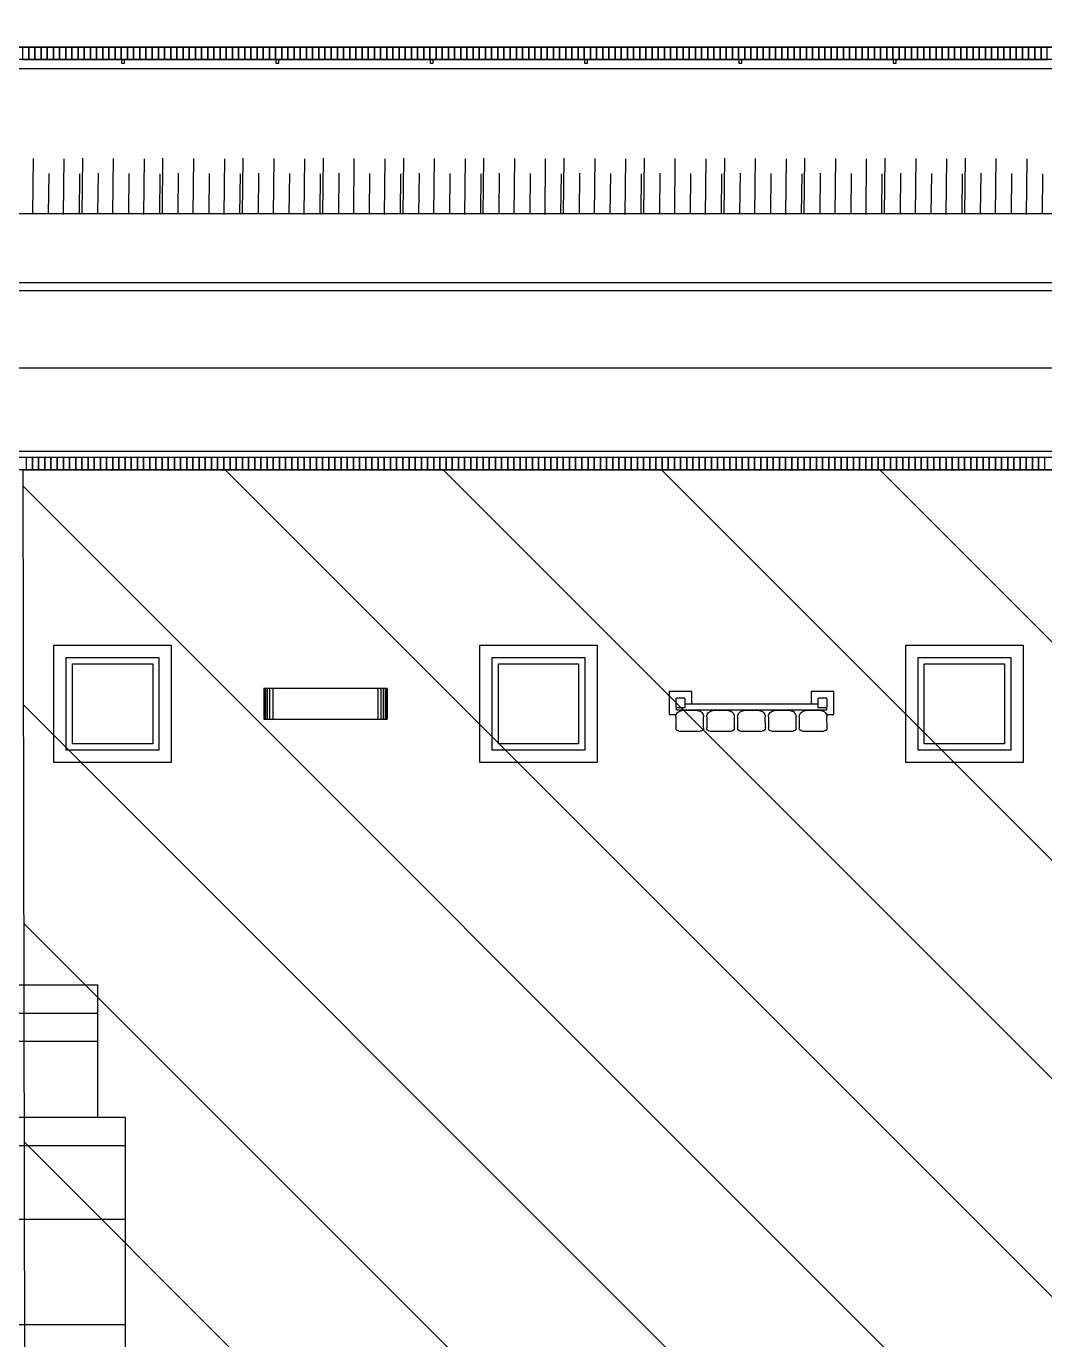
# Model space of a CAD drawing. Header units: inches. Extents: x 542650 to 544515, y 9574150 to 9574595.
# Drawn here: x 544399.47 to 544415.97, y 9574538.62 to 9574559.89 of the extents above; entities that cross this region are included whole.
import ezdxf

# ---------------------------------------------------------------- set-up
doc = ezdxf.new("R2010")
doc.units = ezdxf.units.IN
doc.header["$MEASUREMENT"] = 0
doc.layers.add('I-ARQ', color=8, linetype='Continuous')
doc.layers.add('SANIT', color=3, linetype='Continuous')

# ---------------------------------------------------------------- blocks, each defined once
blk = doc.blocks.new('BL COBERTA')
at = {"layer": 'I-ARQ'}
for p, q in [((464539.9, 9295954.287), (464563.7, 9295954.287)), ((464560.345, 9295888.837), (464560.345, 9295954.287)), ((464562.053, 9295888.837), (464562.053, 9295954.287)), ((464563.249, 9295888.837), (464563.249, 9295954.287)), ((464563.7, 9295954.287), (464563.7, 9295888.837)), ((464563.7, 9295953.837), (464565.85, 9295953.837)), ((464564.938, 9295889.286), (464564.938, 9295953.837)), ((464565.393, 9295889.286), (464565.393, 9295953.837)), ((464565.85, 9295889.287), (464565.85, 9295953.837))]:
    blk.add_line(p, q, dxfattribs=at)
blk = doc.blocks.new('TALUDE 02')
at = {"layer": 'I-ARQ'}
for p, q in [((-0.243, -0.013), (-0.253, 0.89)), ((0.257, -0.007), (0.247, 0.895)), ((0.757, -0.001), (0.747, 0.901)), ((-0.5, -0.006), (-0.507, 0.645)), ((0, 0), (-0.007, 0.651)), ((0.5, 0.006), (0.493, 0.657))]:
    blk.add_line(p, q, dxfattribs=at)
blk = doc.blocks.new('A$C14C97071')
at = {"layer": 'I-ARQ'}
for p, q in [((0, 0.5), (0, 0)), ((0.01, 0), (0.01, 0.5)), ((0.03, 0), (0.03, 0.5)), ((0.06, 0), (0.06, 0.5)), ((0.1, 0), (0.1, 0.5)), ((0.15, 0), (0.15, 0.5)), ((1.85, 0), (1.85, 0.5)), ((1.9, 0), (1.9, 0.5)), ((1.94, 0), (1.94, 0.5)), ((1.97, 0), (1.97, 0.5)), ((1.99, 0), (1.99, 0.5)), ((2, 0.5), (2, 0)), ((2, 0.5), (2, 0))]:
    blk.add_line(p, q, dxfattribs=at)
blk.add_lwpolyline([(0, 0.5), (2, 0.5), (2, 0), (0, 0)], close=True, dxfattribs=at)
blk = doc.blocks.new('l1')
at = {"layer": 'I-ARQ'}
for p, q in [((-0.125, 0), (0.125, 0)), ((-0.05, 0), (-0.05, 0.01)), ((0.05, 0), (0.05, 0.01)), ((-0.225, -0.28), (-0.223, -0.099)), ((0.225, -0.1), (0.225, -0.28)), ((0.175, -0.33), (-0.175, -0.33))]:
    blk.add_line(p, q, dxfattribs=at)
blk.add_lwpolyline([(-0.05, 0.01), (0.05, 0.01)], dxfattribs=at)
for centre, radius, start, end in [((-0.125, -0.097), 0.0972, 89.731, 181.1149), ((0.125, -0.1), 0.1, 0.0001, 90.0001), ((-0.175, -0.28), 0.05, 180.0001, 270.0001), ((0.175, -0.28), 0.05, 270.0001, 0.0001)]:
    blk.add_arc(centre, radius, start, end, dxfattribs=at)
blk = doc.blocks.new('A$C15EC5D6D')
at = {"layer": 'I-ARQ'}
for points in [[(0.269, 2.551), (0.269, 2.67), (0.641, 2.67), (0.641, 2.3), (0.44, 2.3)], [(0.44, 0.37), (0.641, 0.37), (0.641, 0), (0.269, 0), (0.269, 0.118)]]:
    blk.add_lwpolyline(points, dxfattribs=at)
for points in [[(0.39, 2.41), (0.38, 2.42), (0.38, 2.55), (0.39, 2.56), (0.52, 2.56), (0.53, 2.55), (0.53, 2.42), (0.52, 2.41), (0.44, 2.41)], [(0.38, 2.55), (0.34, 2.55), (0.34, 0.12), (0.38, 0.12), (0.38, 0.26), (0.44, 0.26), (0.44, 2.41), (0.38, 2.41)], [(0.38, 0.25), (0.39, 0.26), (0.44, 0.26), (0.52, 0.26), (0.53, 0.25), (0.53, 0.12), (0.52, 0.11), (0.39, 0.11), (0.38, 0.12)]]:
    blk.add_lwpolyline(points, close=True, dxfattribs=at)
at = {"layer": 'I-ARQ', "rotation": 270}
for p in [(0.33, 2.335), (0.33, 1.835), (0.33, 1.335), (0.33, 0.835), (0.33, 0.335)]:
    blk.add_blockref('l1', p, dxfattribs=at)
blk = doc.blocks.new('CERCA')
blk.add_lwpolyline([(-0.025, 0), (0.025, 0), (0.025, -0.06), (-0.025, -0.06)], close=True)
blk = doc.blocks.new('PISO TIJOLINHO')
at = {"layer": 'I-ARQ'}
blk.add_lwpolyline([(-0.05, 0), (-0.05, 0.2), (0.05, 0.2), (0.05, 0)], close=True, dxfattribs=at)
blk = doc.blocks.new('BL PRAÇA')
at = {"layer": 'I-ARQ'}
for p, q in [((464470.316, 9296025.139), (464470.316, 9295889.644)), ((464470.516, 9296024.938), (464470.516, 9295889.407)), ((464467.816, 9296021.999), (464467.816, 9295890.228)), ((464463.666, 9296008.031), (464463.666, 9295908.031)), ((464463.866, 9296008.031), (464463.866, 9295908.031)), ((464463.966, 9296008.031), (464463.966, 9295908.031)), ((464465.316, 9296007.956), (464465.316, 9295897.468)), ((464466.566, 9296007.925), (464466.566, 9295897.468)), ((464466.696, 9296007.925), (464466.696, 9295897.468))]:
    blk.add_line(p, q, dxfattribs=at)
for points in [[(464418.306, 9295898.619), (464371.786, 9295906.647), (464368.831, 9296025.977), (464470.316, 9296025.139), (464470.316, 9295889.644), (464428.161, 9295896.919)], [(464371.933, 9295906.774), (464368.985, 9296025.826), (464470.166, 9296024.99), (464470.166, 9295889.822)], [(464418.332, 9295898.767), (464371.933, 9295906.774), (464368.985, 9296025.826), (464470.166, 9296024.99), (464470.166, 9295889.822), (464428.186, 9295897.066)]]:
    blk.add_lwpolyline(points, dxfattribs=at)
blk.add_lwpolyline([(464402.925, 9295918, -0.22074), (464380.66, 9295917.946, -0.071297), (464379.065, 9295918.979, -0.143294), (464377.036, 9295922.149, -0.071289), (464376.766, 9295924.031), (464376.766, 9296008.031, -0.405192), (464386.167, 9296017.726), (464454.256, 9296017.727, -0.405471), (464463.666, 9296008.031), (464463.666, 9295908.031, -0.292611), (464459.772, 9295901.946, -0.170288), (464454.651, 9295901.46, -0.170293), (464450.348, 9295904.278, 0.384147), (464439.642, 9295906.268, 0.384145), (464436.554, 9295895.825), (464428.023, 9295897.297), (464427.929, 9295896.755), (464470.516, 9295889.407), (464470.516, 9296024.938), (464472.366, 9296024.931)], format="xyb", dxfattribs=at)
for points in [[(464460.826, 9295993.947), (464458.926, 9295993.947), (464458.926, 9295992.047), (464460.826, 9295992.047)], [(464460.626, 9295993.747), (464459.126, 9295993.747), (464459.126, 9295992.247), (464460.626, 9295992.247)], [(464460.526, 9295993.647), (464459.226, 9295993.647), (464459.226, 9295992.347), (464460.526, 9295992.347)], [(464460.826, 9295987.047), (464458.926, 9295987.047), (464458.926, 9295985.147), (464460.826, 9295985.147)], [(464460.626, 9295986.847), (464459.126, 9295986.847), (464459.126, 9295985.347), (464460.626, 9295985.347)], [(464460.526, 9295986.747), (464459.226, 9295986.747), (464459.226, 9295985.447), (464460.526, 9295985.447)], [(464460.826, 9295980.147), (464458.926, 9295980.147), (464458.926, 9295978.247), (464460.826, 9295978.247)], [(464460.626, 9295979.947), (464459.126, 9295979.947), (464459.126, 9295978.447), (464460.626, 9295978.447)], [(464460.526, 9295979.847), (464459.226, 9295979.847), (464459.226, 9295978.547), (464460.526, 9295978.547)]]:
    blk.add_lwpolyline(points, close=True, dxfattribs=at)
for name, p, rotation in [('PISO TIJOLINHO', (464463.666, 9295994.249), 269.9999999976321), ('PISO TIJOLINHO', (464463.666, 9295994.149), 269.9999999976321), ('TALUDE 02', (464467.816, 9295993.76), 270.000115669364), ('PISO TIJOLINHO', (464470.516, 9295994.288), 90.00011566799358), ('PISO TIJOLINHO', (464470.516, 9295994.188), 90.00011566799358), ('PISO TIJOLINHO', (464463.666, 9295994.049), 269.9999999976321), ('PISO TIJOLINHO', (464463.666, 9295993.949), 269.9999999976321), ('PISO TIJOLINHO', (464470.516, 9295994.088), 90.00011566799358), ('PISO TIJOLINHO', (464470.516, 9295993.988), 90.00011566799358), ('PISO TIJOLINHO', (464463.666, 9295993.849), 269.9999999976321), ('PISO TIJOLINHO', (464463.666, 9295993.749), 269.9999999976321), ('PISO TIJOLINHO', (464470.516, 9295993.888), 90.00011566799358), ('PISO TIJOLINHO', (464470.516, 9295993.788), 90.00011566799358), ('PISO TIJOLINHO', (464463.666, 9295993.649), 269.9999999976321), ('PISO TIJOLINHO', (464463.666, 9295993.549), 269.9999999976321), ('PISO TIJOLINHO', (464470.516, 9295993.688), 90.00011566799358), ('PISO TIJOLINHO', (464470.516, 9295993.588), 90.00011566799358), ('PISO TIJOLINHO', (464463.666, 9295993.449), 269.9999999976321), ('PISO TIJOLINHO', (464463.666, 9295993.349), 269.9999999976321), ('PISO TIJOLINHO', (464470.516, 9295993.488), 90.00011566799358), ('PISO TIJOLINHO', (464470.516, 9295993.388), 90.00011566799358), ('PISO TIJOLINHO', (464470.516, 9295993.288), 90.00011566799358), ('PISO TIJOLINHO', (464463.666, 9295993.249), 269.9999999976321), ('PISO TIJOLINHO', (464463.666, 9295993.149), 269.9999999976321), ('PISO TIJOLINHO', (464470.516, 9295993.188), 90.00011566799358), ('PISO TIJOLINHO', (464470.516, 9295993.088), 90.00011566799358), ('PISO TIJOLINHO', (464463.666, 9295993.049), 269.9999999976321), ('PISO TIJOLINHO', (464463.666, 9295992.949), 269.9999999976321), ('TALUDE 02', (464467.816, 9295992.46), 270.000115669364), ('PISO TIJOLINHO', (464470.516, 9295992.988), 90.00011566799358), ('PISO TIJOLINHO', (464470.516, 9295992.888), 90.00011566799358), ('PISO TIJOLINHO', (464463.666, 9295992.849), 269.9999999976321), ('PISO TIJOLINHO', (464463.666, 9295992.749), 269.9999999976321), ('PISO TIJOLINHO', (464463.666, 9295992.649), 269.9999999976321), ('PISO TIJOLINHO', (464470.516, 9295992.788), 90.00011566799358), ('PISO TIJOLINHO', (464470.516, 9295992.688), 90.00011566799358), ('PISO TIJOLINHO', (464463.666, 9295992.549), 269.9999999976321), ('PISO TIJOLINHO', (464463.666, 9295992.449), 269.9999999976321), ('PISO TIJOLINHO', (464470.516, 9295992.588), 90.00011566799358), ('PISO TIJOLINHO', (464470.516, 9295992.488), 90.00011566799358), ('PISO TIJOLINHO', (464463.666, 9295992.349), 269.9999999976321), ('PISO TIJOLINHO', (464463.666, 9295992.249), 269.9999999976321), ('PISO TIJOLINHO', (464470.516, 9295992.388), 90.00011566799358), ('PISO TIJOLINHO', (464470.516, 9295992.288), 90.00011566799358), ('PISO TIJOLINHO', (464463.666, 9295992.149), 269.9999999976321), ('PISO TIJOLINHO', (464463.666, 9295992.049), 269.9999999976321), ('PISO TIJOLINHO', (464470.516, 9295992.188), 90.00011566799358), ('PISO TIJOLINHO', (464470.516, 9295992.088), 90.00011566799358), ('PISO TIJOLINHO', (464463.666, 9295991.949), 269.9999999976321), ('PISO TIJOLINHO', (464463.666, 9295991.849), 269.9999999976321), ('CERCA', (464470.316, 9295991.866), 270.00011566802), ('PISO TIJOLINHO', (464470.516, 9295991.988), 90.00011566799358), ('PISO TIJOLINHO', (464470.516, 9295991.888), 90.00011566799358), ('PISO TIJOLINHO', (464463.666, 9295991.749), 269.9999999976321), ('PISO TIJOLINHO', (464463.666, 9295991.649), 269.9999999976321), ('TALUDE 02', (464467.816, 9295991.16), 270.000115669364), ('PISO TIJOLINHO', (464470.516, 9295991.788), 90.00011566799358), ('PISO TIJOLINHO', (464470.516, 9295991.688), 90.00011566799358), ('PISO TIJOLINHO', (464470.516, 9295991.588), 90.00011566799358), ('PISO TIJOLINHO', (464463.666, 9295991.549), 269.9999999976321), ('PISO TIJOLINHO', (464463.666, 9295991.449), 269.9999999976321), ('PISO TIJOLINHO', (464470.516, 9295991.488), 90.00011566799358), ('PISO TIJOLINHO', (464470.516, 9295991.388), 90.00011566799358), ('PISO TIJOLINHO', (464463.666, 9295991.349), 269.9999999976321), ('PISO TIJOLINHO', (464463.666, 9295991.249), 269.9999999976321), ('PISO TIJOLINHO', (464470.516, 9295991.288), 90.00011566799358), ('PISO TIJOLINHO', (464470.516, 9295991.188), 90.00011566799358), ('PISO TIJOLINHO', (464463.666, 9295991.149), 269.9999999976321), ('PISO TIJOLINHO', (464463.666, 9295991.049), 269.9999999976321), ('PISO TIJOLINHO', (464463.666, 9295990.949), 269.9999999976321), ('PISO TIJOLINHO', (464470.516, 9295991.088), 90.00011566799358), ('PISO TIJOLINHO', (464470.516, 9295990.988), 90.00011566799358), ('PISO TIJOLINHO', (464463.666, 9295990.849), 269.9999999976321), ('PISO TIJOLINHO', (464463.666, 9295990.749), 269.9999999976321), ('PISO TIJOLINHO', (464470.516, 9295990.888), 90.00011566799358), ('PISO TIJOLINHO', (464470.516, 9295990.788), 90.00011566799358), ('PISO TIJOLINHO', (464463.666, 9295990.649), 269.9999999976321), ('PISO TIJOLINHO', (464463.666, 9295990.549), 269.9999999976321), ('PISO TIJOLINHO', (464470.516, 9295990.688), 90.00011566799358), ('PISO TIJOLINHO', (464470.516, 9295990.588), 90.00011566799358), ('PISO TIJOLINHO', (464463.666, 9295990.449), 269.9999999976321), ('PISO TIJOLINHO', (464463.666, 9295990.349), 269.9999999976321), ('TALUDE 02', (464467.816, 9295989.86), 270.000115669364), ('PISO TIJOLINHO', (464470.516, 9295990.488), 90.00011566799358), ('PISO TIJOLINHO', (464470.516, 9295990.388), 90.00011566799358), ('PISO TIJOLINHO', (464463.666, 9295990.249), 269.9999999976321), ('PISO TIJOLINHO', (464463.666, 9295990.149), 269.9999999976321), ('PISO TIJOLINHO', (464470.516, 9295990.288), 90.00011566799358), ('PISO TIJOLINHO', (464470.516, 9295990.188), 90.00011566799358), ('PISO TIJOLINHO', (464463.666, 9295990.049), 269.9999999976321), ('PISO TIJOLINHO', (464463.666, 9295989.949), 269.9999999976321), ('PISO TIJOLINHO', (464470.516, 9295990.088), 90.00011566799358), ('PISO TIJOLINHO', (464470.516, 9295989.988), 90.00011566799358), ('PISO TIJOLINHO', (464470.516, 9295989.888), 90.00011566799358), ('PISO TIJOLINHO', (464463.666, 9295989.849), 269.9999999976321), ('PISO TIJOLINHO', (464463.666, 9295989.749), 269.9999999976321), ('PISO TIJOLINHO', (464470.516, 9295989.788), 90.00011566799358), ('PISO TIJOLINHO', (464470.516, 9295989.688), 90.00011566799358), ('PISO TIJOLINHO', (464463.666, 9295989.649), 269.9999999976321), ('PISO TIJOLINHO', (464463.666, 9295989.549), 269.9999999976321), ('PISO TIJOLINHO', (464470.516, 9295989.588), 90.00011566799358), ('PISO TIJOLINHO', (464470.516, 9295989.488), 90.00011566799358), ('PISO TIJOLINHO', (464463.666, 9295989.449), 269.9999999976321), ('PISO TIJOLINHO', (464463.666, 9295989.349), 269.9999999976321), ('PISO TIJOLINHO', (464463.666, 9295989.249), 269.9999999976321), ('CERCA', (464470.316, 9295989.366), 270.00011566802), ('PISO TIJOLINHO', (464470.516, 9295989.388), 90.00011566799358), ('PISO TIJOLINHO', (464470.516, 9295989.288), 90.00011566799358), ('PISO TIJOLINHO', (464463.666, 9295989.149), 269.9999999976321), ('PISO TIJOLINHO', (464463.666, 9295989.049), 269.9999999976321), ('PISO TIJOLINHO', (464470.516, 9295989.188), 90.00011566799358), ('PISO TIJOLINHO', (464470.516, 9295989.088), 90.00011566799358), ('PISO TIJOLINHO', (464463.666, 9295988.949), 269.9999999976321), ('PISO TIJOLINHO', (464463.666, 9295988.849), 269.9999999976321), ('TALUDE 02', (464467.816, 9295988.56), 270.000115669364), ('PISO TIJOLINHO', (464470.516, 9295988.988), 90.00011566799358), ('PISO TIJOLINHO', (464470.516, 9295988.888), 90.00011566799358), ('PISO TIJOLINHO', (464463.666, 9295988.749), 269.9999999976321), ('PISO TIJOLINHO', (464463.666, 9295988.649), 269.9999999976321), ('PISO TIJOLINHO', (464470.516, 9295988.788), 90.00011566799358), ('PISO TIJOLINHO', (464470.516, 9295988.688), 90.00011566799358), ('PISO TIJOLINHO', (464463.666, 9295988.549), 269.9999999976321), ('PISO TIJOLINHO', (464463.666, 9295988.449), 269.9999999976321), ('PISO TIJOLINHO', (464470.516, 9295988.588), 90.00011566799358), ('PISO TIJOLINHO', (464470.516, 9295988.488), 90.00011566799358), ('PISO TIJOLINHO', (464463.666, 9295988.349), 269.9999999976321), ('PISO TIJOLINHO', (464463.666, 9295988.249), 269.9999999976321), ('PISO TIJOLINHO', (464470.516, 9295988.388), 90.00011566799358), ('PISO TIJOLINHO', (464470.516, 9295988.288), 90.00011566799358), ('PISO TIJOLINHO', (464470.516, 9295988.188), 90.00011566799358), ('PISO TIJOLINHO', (464463.666, 9295988.149), 269.9999999976321), ('PISO TIJOLINHO', (464463.666, 9295988.049), 269.9999999976321), ('PISO TIJOLINHO', (464470.516, 9295988.088), 90.00011566799358), ('PISO TIJOLINHO', (464470.516, 9295987.988), 90.00011566799358), ('PISO TIJOLINHO', (464463.666, 9295987.949), 269.9999999976321), ('PISO TIJOLINHO', (464463.666, 9295987.849), 269.9999999976321), ('PISO TIJOLINHO', (464470.516, 9295987.888), 90.00011566799358), ('PISO TIJOLINHO', (464470.516, 9295987.788), 90.00011566799358), ('PISO TIJOLINHO', (464463.666, 9295987.749), 269.9999999976321), ('PISO TIJOLINHO', (464463.666, 9295987.649), 269.9999999976321), ('PISO TIJOLINHO', (464463.666, 9295987.549), 269.9999999976321), ('TALUDE 02', (464467.816, 9295987.26), 270.000115669364), ('PISO TIJOLINHO', (464470.516, 9295987.688), 90.00011566799358), ('PISO TIJOLINHO', (464470.516, 9295987.588), 90.00011566799358), ('PISO TIJOLINHO', (464463.666, 9295987.449), 269.9999999976321), ('PISO TIJOLINHO', (464463.666, 9295987.349), 269.9999999976321), ('PISO TIJOLINHO', (464470.516, 9295987.488), 90.00011566799358), ('PISO TIJOLINHO', (464470.516, 9295987.388), 90.00011566799358), ('PISO TIJOLINHO', (464463.666, 9295987.249), 269.9999999976321), ('PISO TIJOLINHO', (464463.666, 9295987.149), 269.9999999976321), ('PISO TIJOLINHO', (464470.516, 9295987.288), 90.00011566799358), ('PISO TIJOLINHO', (464470.516, 9295987.188), 90.00011566799358), ('PISO TIJOLINHO', (464463.666, 9295987.049), 269.9999999976321), ('PISO TIJOLINHO', (464463.666, 9295986.949), 269.9999999976321), ('PISO TIJOLINHO', (464470.516, 9295987.088), 90.00011566799358), ('PISO TIJOLINHO', (464470.516, 9295986.988), 90.00011566799358), ('PISO TIJOLINHO', (464463.666, 9295986.849), 269.9999999976321), ('PISO TIJOLINHO', (464463.666, 9295986.749), 269.9999999976321), ('CERCA', (464470.316, 9295986.866), 270.00011566802), ('PISO TIJOLINHO', (464470.516, 9295986.888), 90.00011566799358), ('PISO TIJOLINHO', (464470.516, 9295986.788), 90.00011566799358), ('PISO TIJOLINHO', (464470.516, 9295986.688), 90.00011566799358), ('PISO TIJOLINHO', (464463.666, 9295986.649), 269.9999999976321), ('PISO TIJOLINHO', (464463.666, 9295986.549), 269.9999999976321), ('PISO TIJOLINHO', (464470.516, 9295986.588), 90.00011566799358), ('PISO TIJOLINHO', (464470.516, 9295986.488), 90.00011566799358), ('PISO TIJOLINHO', (464463.666, 9295986.449), 269.9999999976321), ('PISO TIJOLINHO', (464463.666, 9295986.349), 269.9999999976321), ('TALUDE 02', (464467.816, 9295985.96), 270.000115669364), ('PISO TIJOLINHO', (464470.516, 9295986.388), 90.00011566799358), ('PISO TIJOLINHO', (464470.516, 9295986.288), 90.00011566799358), ('PISO TIJOLINHO', (464463.666, 9295986.249), 269.9999999976321), ('PISO TIJOLINHO', (464463.666, 9295986.149), 269.9999999976321), ('PISO TIJOLINHO', (464470.516, 9295986.188), 90.00011566799358), ('PISO TIJOLINHO', (464470.516, 9295986.088), 90.00011566799358), ('PISO TIJOLINHO', (464463.666, 9295986.049), 269.9999999976321), ('PISO TIJOLINHO', (464463.666, 9295985.949), 269.9999999976321), ('PISO TIJOLINHO', (464463.666, 9295985.849), 269.9999999976321), ('PISO TIJOLINHO', (464470.516, 9295985.988), 90.00011566799358), ('PISO TIJOLINHO', (464470.516, 9295985.888), 90.00011566799358), ('PISO TIJOLINHO', (464463.666, 9295985.749), 269.9999999976321), ('PISO TIJOLINHO', (464463.666, 9295985.649), 269.9999999976321), ('PISO TIJOLINHO', (464470.516, 9295985.788), 90.00011566799358), ('PISO TIJOLINHO', (464470.516, 9295985.688), 90.00011566799358), ('PISO TIJOLINHO', (464463.666, 9295985.549), 269.9999999976321), ('PISO TIJOLINHO', (464463.666, 9295985.449), 269.9999999976321), ('PISO TIJOLINHO', (464470.516, 9295985.588), 90.00011566799358), ('PISO TIJOLINHO', (464470.516, 9295985.488), 90.00011566799358), ('PISO TIJOLINHO', (464463.666, 9295985.349), 269.9999999976321), ('PISO TIJOLINHO', (464463.666, 9295985.249), 269.9999999976321), ('PISO TIJOLINHO', (464470.516, 9295985.388), 90.00011566799358), ('PISO TIJOLINHO', (464470.516, 9295985.288), 90.00011566799358), ('PISO TIJOLINHO', (464463.666, 9295985.149), 269.9999999976321), ('PISO TIJOLINHO', (464463.666, 9295985.049), 269.9999999976321), ('TALUDE 02', (464467.816, 9295984.66), 270.000115669364), ('PISO TIJOLINHO', (464470.516, 9295985.188), 90.00011566799358), ('PISO TIJOLINHO', (464470.516, 9295985.088), 90.00011566799358), ('PISO TIJOLINHO', (464470.516, 9295984.988), 90.00011566799358), ('PISO TIJOLINHO', (464463.666, 9295984.949), 269.9999999976321), ('PISO TIJOLINHO', (464463.666, 9295984.849), 269.9999999976321), ('PISO TIJOLINHO', (464470.516, 9295984.888), 90.00011566799358), ('PISO TIJOLINHO', (464470.516, 9295984.788), 90.00011566799358), ('PISO TIJOLINHO', (464463.666, 9295984.749), 269.9999999976321), ('PISO TIJOLINHO', (464463.666, 9295984.649), 269.9999999976321), ('PISO TIJOLINHO', (464470.516, 9295984.688), 90.00011566799358), ('PISO TIJOLINHO', (464470.516, 9295984.588), 90.00011566799358), ('PISO TIJOLINHO', (464463.666, 9295984.549), 269.9999999976321), ('PISO TIJOLINHO', (464463.666, 9295984.449), 269.9999999976321), ('PISO TIJOLINHO', (464463.666, 9295984.349), 269.9999999976321), ('PISO TIJOLINHO', (464470.516, 9295984.488), 90.00011566799358), ('PISO TIJOLINHO', (464470.516, 9295984.388), 90.00011566799358), ('PISO TIJOLINHO', (464463.666, 9295984.249), 269.9999999976321), ('PISO TIJOLINHO', (464463.666, 9295984.149), 269.9999999976321), ('CERCA', (464470.316, 9295984.366), 270.00011566802), ('PISO TIJOLINHO', (464470.516, 9295984.288), 90.00011566799358), ('PISO TIJOLINHO', (464470.516, 9295984.188), 90.00011566799358), ('PISO TIJOLINHO', (464463.666, 9295984.049), 269.9999999976321), ('PISO TIJOLINHO', (464463.666, 9295983.949), 269.9999999976321), ('PISO TIJOLINHO', (464470.516, 9295984.088), 90.00011566799358), ('PISO TIJOLINHO', (464470.516, 9295983.988), 90.00011566799358), ('PISO TIJOLINHO', (464463.666, 9295983.849), 269.9999999976321), ('PISO TIJOLINHO', (464463.666, 9295983.749), 269.9999999976321), ('TALUDE 02', (464467.816, 9295983.36), 270.000115669364), ('PISO TIJOLINHO', (464470.516, 9295983.888), 90.00011566799358), ('PISO TIJOLINHO', (464470.516, 9295983.788), 90.00011566799358), ('A$C14C97071', (464459.626, 9295983.647), 270), ('PISO TIJOLINHO', (464463.666, 9295983.649), 269.9999999976321), ('PISO TIJOLINHO', (464463.666, 9295983.549), 269.9999999976321), ('PISO TIJOLINHO', (464470.516, 9295983.688), 90.00011566799358), ('PISO TIJOLINHO', (464470.516, 9295983.588), 90.00011566799358), ('PISO TIJOLINHO', (464463.666, 9295983.449), 269.9999999976321), ('PISO TIJOLINHO', (464463.666, 9295983.349), 269.9999999976321), ('PISO TIJOLINHO', (464470.516, 9295983.488), 90.00011566799358), ('PISO TIJOLINHO', (464470.516, 9295983.388), 90.00011566799358), ('PISO TIJOLINHO', (464470.516, 9295983.288), 90.00011566799358), ('PISO TIJOLINHO', (464463.666, 9295983.249), 269.9999999976321), ('PISO TIJOLINHO', (464463.666, 9295983.149), 269.9999999976321), ('PISO TIJOLINHO', (464470.516, 9295983.188), 90.00011566799358), ('PISO TIJOLINHO', (464470.516, 9295983.088), 90.00011566799358), ('PISO TIJOLINHO', (464463.666, 9295983.049), 269.9999999976321), ('PISO TIJOLINHO', (464463.666, 9295982.949), 269.9999999976321), ('PISO TIJOLINHO', (464470.516, 9295982.988), 90.00011566799358), ('PISO TIJOLINHO', (464470.516, 9295982.888), 90.00011566799358), ('PISO TIJOLINHO', (464463.666, 9295982.849), 269.9999999976321), ('PISO TIJOLINHO', (464463.666, 9295982.749), 269.9999999976321), ('PISO TIJOLINHO', (464463.666, 9295982.649), 269.9999999976321), ('PISO TIJOLINHO', (464470.516, 9295982.788), 90.00011566799358), ('PISO TIJOLINHO', (464470.516, 9295982.688), 90.00011566799358), ('PISO TIJOLINHO', (464463.666, 9295982.549), 269.9999999976321), ('PISO TIJOLINHO', (464463.666, 9295982.449), 269.9999999976321), ('TALUDE 02', (464467.816, 9295982.06), 270.000115669364), ('PISO TIJOLINHO', (464470.516, 9295982.588), 90.00011566799358), ('PISO TIJOLINHO', (464470.516, 9295982.488), 90.00011566799358), ('PISO TIJOLINHO', (464463.666, 9295982.349), 269.9999999976321), ('PISO TIJOLINHO', (464463.666, 9295982.249), 269.9999999976321), ('PISO TIJOLINHO', (464470.516, 9295982.388), 90.00011566799358), ('PISO TIJOLINHO', (464470.516, 9295982.288), 90.00011566799358), ('PISO TIJOLINHO', (464463.666, 9295982.149), 269.9999999976321), ('PISO TIJOLINHO', (464463.666, 9295982.049), 269.9999999976321), ('PISO TIJOLINHO', (464470.516, 9295982.188), 90.00011566799358), ('PISO TIJOLINHO', (464470.516, 9295982.088), 90.00011566799358), ('PISO TIJOLINHO', (464463.666, 9295981.949), 269.9999999976321), ('PISO TIJOLINHO', (464463.666, 9295981.849), 269.9999999976321), ('CERCA', (464470.316, 9295981.866), 270.00011566802), ('PISO TIJOLINHO', (464470.516, 9295981.988), 90.00011566799358), ('PISO TIJOLINHO', (464470.516, 9295981.888), 90.00011566799358), ('PISO TIJOLINHO', (464463.666, 9295981.749), 269.9999999976321), ('PISO TIJOLINHO', (464463.666, 9295981.649), 269.9999999976321), ('PISO TIJOLINHO', (464470.516, 9295981.788), 90.00011566799358), ('PISO TIJOLINHO', (464470.516, 9295981.688), 90.00011566799358), ('PISO TIJOLINHO', (464470.516, 9295981.588), 90.00011566799358), ('PISO TIJOLINHO', (464463.666, 9295981.549), 269.9999999976321), ('PISO TIJOLINHO', (464463.666, 9295981.449), 269.9999999976321), ('PISO TIJOLINHO', (464470.516, 9295981.488), 90.00011566799358), ('PISO TIJOLINHO', (464470.516, 9295981.388), 90.00011566799358), ('PISO TIJOLINHO', (464463.666, 9295981.349), 269.9999999976321), ('PISO TIJOLINHO', (464463.666, 9295981.249), 269.9999999976321), ('TALUDE 02', (464467.816, 9295980.76), 270.000115669364), ('PISO TIJOLINHO', (464470.516, 9295981.288), 90.00011566799358), ('PISO TIJOLINHO', (464470.516, 9295981.188), 90.00011566799358), ('PISO TIJOLINHO', (464463.666, 9295981.149), 269.9999999976321), ('PISO TIJOLINHO', (464463.666, 9295981.049), 269.9999999976321), ('PISO TIJOLINHO', (464463.666, 9295980.949), 269.9999999976321), ('PISO TIJOLINHO', (464470.516, 9295981.088), 90.00011566799358), ('PISO TIJOLINHO', (464470.516, 9295980.988), 90.00011566799358), ('PISO TIJOLINHO', (464463.666, 9295980.849), 269.9999999976321), ('PISO TIJOLINHO', (464463.666, 9295980.749), 269.9999999976321), ('PISO TIJOLINHO', (464470.516, 9295980.888), 90.00011566799358), ('PISO TIJOLINHO', (464470.516, 9295980.788), 90.00011566799358), ('PISO TIJOLINHO', (464463.666, 9295980.649), 269.9999999976321), ('PISO TIJOLINHO', (464463.666, 9295980.549), 269.9999999976321), ('PISO TIJOLINHO', (464470.516, 9295980.688), 90.00011566799358), ('PISO TIJOLINHO', (464470.516, 9295980.588), 90.00011566799358), ('PISO TIJOLINHO', (464463.666, 9295980.449), 269.9999999976321), ('PISO TIJOLINHO', (464463.666, 9295980.349), 269.9999999976321), ('PISO TIJOLINHO', (464470.516, 9295980.488), 90.00011566799358), ('PISO TIJOLINHO', (464470.516, 9295980.388), 90.00011566799358), ('PISO TIJOLINHO', (464463.666, 9295980.249), 269.9999999976321), ('PISO TIJOLINHO', (464463.666, 9295980.149), 269.9999999976321), ('PISO TIJOLINHO', (464470.516, 9295980.288), 90.00011566799358), ('PISO TIJOLINHO', (464470.516, 9295980.188), 90.00011566799358), ('PISO TIJOLINHO', (464463.666, 9295980.049), 269.9999999976321), ('PISO TIJOLINHO', (464463.666, 9295979.949), 269.9999999976321), ('TALUDE 02', (464467.816, 9295979.46), 270.000115669364), ('PISO TIJOLINHO', (464470.516, 9295980.088), 90.00011566799358), ('PISO TIJOLINHO', (464470.516, 9295979.988), 90.00011566799358), ('PISO TIJOLINHO', (464470.516, 9295979.888), 90.00011566799358), ('PISO TIJOLINHO', (464463.666, 9295979.849), 269.9999999976321), ('PISO TIJOLINHO', (464463.666, 9295979.749), 269.9999999976321), ('PISO TIJOLINHO', (464470.516, 9295979.788), 90.00011566799358), ('PISO TIJOLINHO', (464470.516, 9295979.688), 90.00011566799358), ('PISO TIJOLINHO', (464463.666, 9295979.649), 269.9999999976321), ('PISO TIJOLINHO', (464463.666, 9295979.549), 269.9999999976321), ('PISO TIJOLINHO', (464470.516, 9295979.588), 90.00011566799358), ('PISO TIJOLINHO', (464470.516, 9295979.488), 90.00011566799358), ('PISO TIJOLINHO', (464463.666, 9295979.449), 269.9999999976321), ('PISO TIJOLINHO', (464463.666, 9295979.349), 269.9999999976321), ('PISO TIJOLINHO', (464463.666, 9295979.249), 269.9999999976321), ('CERCA', (464470.316, 9295979.366), 270.00011566802), ('PISO TIJOLINHO', (464470.516, 9295979.388), 90.00011566799358), ('PISO TIJOLINHO', (464470.516, 9295979.288), 90.00011566799358), ('PISO TIJOLINHO', (464463.666, 9295979.149), 269.9999999976321), ('PISO TIJOLINHO', (464463.666, 9295979.049), 269.9999999976321), ('PISO TIJOLINHO', (464470.516, 9295979.188), 90.00011566799358), ('PISO TIJOLINHO', (464470.516, 9295979.088), 90.00011566799358), ('PISO TIJOLINHO', (464463.666, 9295978.949), 269.9999999976321), ('PISO TIJOLINHO', (464463.666, 9295978.849), 269.9999999976321), ('PISO TIJOLINHO', (464470.516, 9295978.988), 90.00011566799358), ('PISO TIJOLINHO', (464470.516, 9295978.888), 90.00011566799358), ('PISO TIJOLINHO', (464463.666, 9295978.749), 269.9999999976321), ('PISO TIJOLINHO', (464463.666, 9295978.649), 269.9999999976321), ('TALUDE 02', (464467.816, 9295978.16), 270.000115669364), ('PISO TIJOLINHO', (464470.516, 9295978.788), 90.00011566799358), ('PISO TIJOLINHO', (464470.516, 9295978.688), 90.00011566799358), ('PISO TIJOLINHO', (464463.666, 9295978.549), 269.9999999976321), ('PISO TIJOLINHO', (464463.666, 9295978.449), 269.9999999976321), ('PISO TIJOLINHO', (464470.516, 9295978.588), 90.00011566799358), ('PISO TIJOLINHO', (464470.516, 9295978.488), 90.00011566799358), ('PISO TIJOLINHO', (464463.666, 9295978.349), 269.9999999976321), ('PISO TIJOLINHO', (464463.666, 9295978.249), 269.9999999976321), ('PISO TIJOLINHO', (464470.516, 9295978.388), 90.00011566799358), ('PISO TIJOLINHO', (464470.516, 9295978.288), 90.00011566799358), ('PISO TIJOLINHO', (464470.516, 9295978.188), 90.00011566799358), ('PISO TIJOLINHO', (464463.666, 9295978.149), 269.9999999976321), ('PISO TIJOLINHO', (464463.666, 9295978.049), 269.9999999976321), ('PISO TIJOLINHO', (464470.516, 9295978.088), 90.00011566799358), ('PISO TIJOLINHO', (464470.516, 9295977.988), 90.00011566799358), ('PISO TIJOLINHO', (464463.666, 9295977.949), 269.9999999976321), ('PISO TIJOLINHO', (464463.666, 9295977.849), 269.9999999976321), ('PISO TIJOLINHO', (464470.516, 9295977.888), 90.00011566799358), ('PISO TIJOLINHO', (464470.516, 9295977.788), 90.00011566799358)]:
    blk.add_blockref(name, p, dxfattribs=dict(at, rotation=rotation))
blk.add_blockref('A$C15EC5D6D', (464459.436, 9295988.212), dxfattribs=at)

msp = doc.modelspace()

# ---------------------------------------------------------------- hatches: boundary and pattern name
h = msp.add_hatch()
h.set_pattern_fill('ANSI31', color=256, scale=20, angle=270, style=0)
h.set_pattern_definition([(315, (1179.8033, 467.0157), (1.76776695297, 1.76776695297), [])])
edge = h.paths.add_edge_path()
edge.add_line((544429.766, 9574465.807), (544398.407, 9574465.807))
edge.add_line((544398.407, 9574465.807), (544398.407, 9574515.297))
edge.add_line((544398.407, 9574515.297), (544398.606, 9574522.297))
edge.add_line((544398.606, 9574522.297), (544410.645, 9574522.297))
edge.add_line((544410.645, 9574522.297), (544410.645, 9574538.297))
edge.add_line((544410.645, 9574538.297), (544399.445, 9574538.297))
edge.add_line((544399.445, 9574538.297), (544399.419, 9574552.707))
edge.add_line((544399.419, 9574552.707), (544429.772, 9574552.707))
edge.add_arc((544429.701, 9574543.007), 9.7, 1.5892, 89.896)
edge.add_line((544439.397, 9574543.354), (544439.397, 9574475.176))
edge.add_arc((544429.701, 9574475.509), 9.702, 269.8317, 358.0319)

# ---------------------------------------------------------------- linework, layer by layer
at = {"layer": 'SANIT'}
msp.add_lwpolyline([(544429.766, 9574465.807), (544398.407, 9574465.807), (544398.407, 9574515.297), (544398.407, 9574515.297), (544398.606, 9574522.297), (544410.645, 9574522.297), (544410.645, 9574538.297), (544399.445, 9574538.297), (544399.419, 9574552.707), (544429.772, 9574552.707)], dxfattribs=at)

# ---------------------------------------------------------------- block references
at = {"layer": 'I-ARQ', "xscale": -1, "rotation": 270}
msp.add_blockref('BL COBERTA', (-8751553.21, 9109978.515), dxfattribs=at)

# ---------------------------------------------------------------- next in the draw order: block references
msp.add_blockref('BL PRAÇA', (-8751578.329, 9110089.041), dxfattribs=at)

doc.saveas('drawing.dxf')
